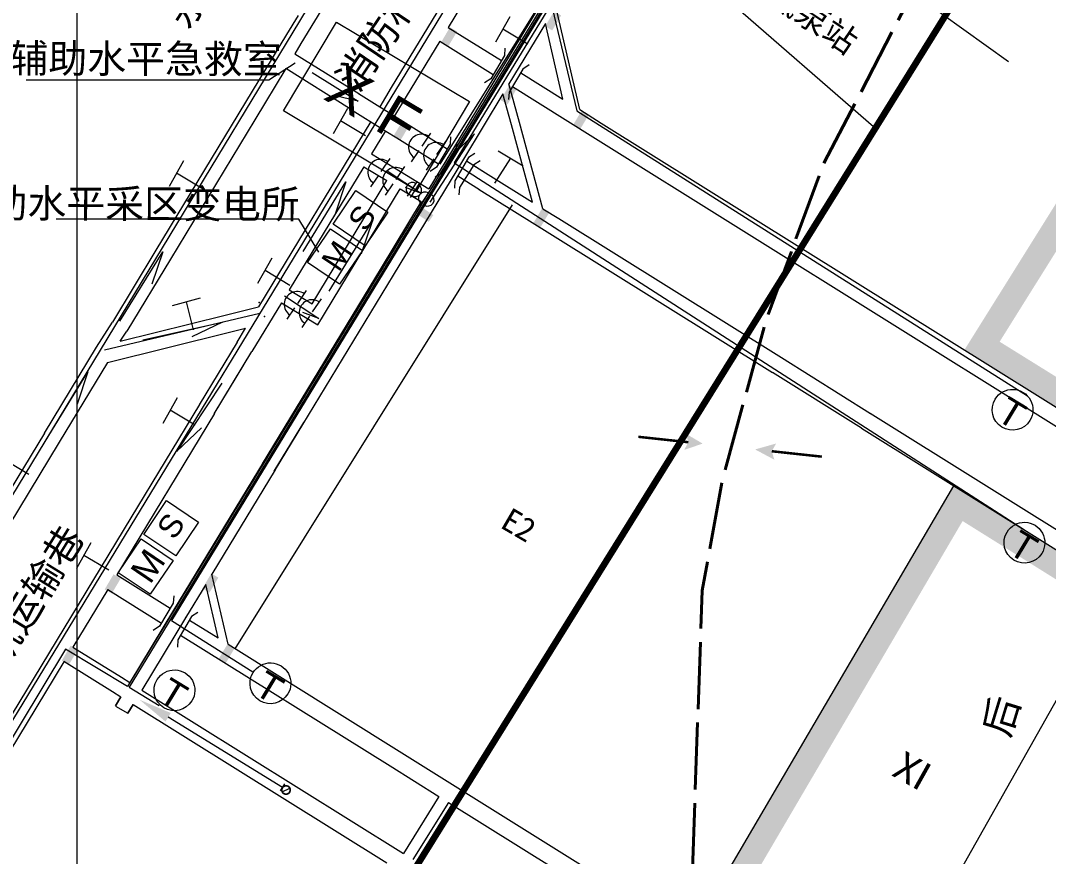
# Model space of a CAD drawing. Header units: inches. Extents: x 19725493 to 19730068, y 4137932 to 4142732.
# Drawn here: x 19727983.3 to 19728289.6, y 4140058.5 to 4140307.5 of the extents above; entities that cross this region are included whole.
import ezdxf

# ---------------------------------------------------------------- set-up
doc = ezdxf.new("R2010")
doc.units = ezdxf.units.IN
doc.header["$MEASUREMENT"] = 0
doc.linetypes.add('推测向背斜轴', pattern=[0.022, 0.01, -0.002, 0.01])
doc.layers.get('0').update_dxf_attribs({"lineweight": 0})
for name, color, linetype, lineweight in [('2026年下半年衔接计划', 7, 'Continuous', 0), ('主要大巷', 7, 'Continuous', 0), ('工作面回采月份', 7, 'Continuous', 15), ('文字注记', 7, 'Continuous', 0), ('次要巷道', 7, 'Continuous', 0), ('煤巷', 7, 'Continuous', 0), ('经纬网', 7, 'Continuous', 0), ('通风系统图', 7, 'Continuous', 0), ('采空区边界颜色', 7, 'Continuous', 15), ('防灭火', 7, 'Continuous', 5)]:
    doc.layers.add(name, color=color, linetype=linetype, lineweight=lineweight)
doc.layers.add('6', color=2, linetype='Continuous', lineweight=0, true_color=0xffff00)
doc.layers.add('岩巷', color=30, linetype='Continuous', lineweight=0, true_color=0xff7f00)
doc.styles.add('仿宋', font='')
doc.styles.add('宋体', font='')
doc.styles.add('黑体', font='')
doc.styles.get('仿宋').set_extended_font_data('仿宋')
doc.styles.get('宋体').set_extended_font_data('宋体')
doc.styles.get('黑体').set_extended_font_data('黑体')

# ---------------------------------------------------------------- blocks, each defined once
blk = doc.blocks.new('lr_block_83', base_point=(19728092.33, 4140260.97))
at = {"layer": '通风系统图', "color": 34, "linetype": 'Continuous', "lineweight": 5, "true_color": 0x994c00}
for p, q in [((19728090.82, 4140262.58), (19728093.43, 4140266.44)), ((19728095.26, 4140260.14), (19728097.86, 4140264)), ((19728087.68, 4140257.93), (19728089.94, 4140261.28)), ((19728092.12, 4140255.49), (19728094.38, 4140258.84))]:
    blk.add_line(p, q, dxfattribs=at)
for centre in [(19728090.64, 4140262.32), (19728095.08, 4140259.88)]:
    blk.add_arc(centre, 3.85, 55.9631, 235.9631, dxfattribs=at)
blk = doc.blocks.new('lr_block_84', base_point=(19728067.43, 4140221.59))
at = {"layer": '通风系统图', "color": 34, "linetype": 'Continuous', "lineweight": 5, "true_color": 0x994c00}
for p, q in [((19728065.92, 4140223.21), (19728068.53, 4140227.07)), ((19728070.36, 4140220.77), (19728072.97, 4140224.62)), ((19728062.78, 4140218.56), (19728065.04, 4140221.9)), ((19728067.22, 4140216.12), (19728069.48, 4140219.46))]:
    blk.add_line(p, q, dxfattribs=at)
for centre in [(19728065.74, 4140222.94), (19728070.18, 4140220.5)]:
    blk.add_arc(centre, 3.85, 55.9631, 235.9631, dxfattribs=at)
blk = doc.blocks.new('lr_block_87', base_point=(19728107.6, 4140255.19))
at = {"layer": '通风系统图', "color": 34, "linetype": 'Continuous', "lineweight": 9, "true_color": 0x994c00}
for p, q in [((19728102.37, 4140252.32), (19728105.16, 4140256.63)), ((19728103.2, 4140251.93), (19728105.99, 4140256.23))]:
    blk.add_line(p, q, dxfattribs=at)
for centre, start, end in [((19728103.81, 4140254.54), 56.9679, 236.9679), ((19728104.64, 4140254.15), 236.9679, 56.9679)]:
    blk.add_arc(centre, 1.92, start, end, dxfattribs=at)
blk = doc.blocks.new('lr_block_88', base_point=(19728103.92, 4140258.06))
at = {"layer": '通风系统图', "color": 34, "linetype": 'Continuous', "lineweight": 9, "true_color": 0x994c00}
for p, q in [((19728098.68, 4140255.18), (19728101.48, 4140259.49)), ((19728099.51, 4140254.79), (19728102.31, 4140259.09))]:
    blk.add_line(p, q, dxfattribs=at)
for centre, start, end in [((19728100.12, 4140257.4), 56.9679, 236.9679), ((19728100.95, 4140257.01), 236.9679, 56.9679)]:
    blk.add_arc(centre, 1.92, start, end, dxfattribs=at)
blk = doc.blocks.new('lr_block_91', base_point=(19728104.48, 4140268.45))
at = {"layer": '通风系统图', "color": 34, "linetype": 'Continuous', "lineweight": 5, "true_color": 0x994c00}
for p, q in [((19728102.98, 4140270.07), (19728105.58, 4140273.93)), ((19728107.42, 4140267.63), (19728110.02, 4140271.49)), ((19728099.84, 4140265.42), (19728102.09, 4140268.76)), ((19728104.28, 4140262.98), (19728106.53, 4140266.32))]:
    blk.add_line(p, q, dxfattribs=at)
for centre in [(19728102.8, 4140269.8), (19728107.24, 4140267.36)]:
    blk.add_arc(centre, 3.85, 55.9631, 235.9631, dxfattribs=at)
blk = doc.blocks.new('一般向斜轴')
for points in [[(2.43, 13.52), (0, 12.5), (-2.43, 13.52), (0.05, 8.23)], [(0, -7.5), (-2.43, -13.53), (0, -12.5), (2.43, -13.53)]]:
    blk.add_hatch(color=0).paths.add_polyline_path(points, flags=17)
at = {"color": 0, "const_width": 0.75}
for points in [[(0, 12.5), (0, 27.5)], [(0, -12.5), (0, -27.5)]]:
    blk.add_lwpolyline(points, dxfattribs=at)

msp = doc.modelspace()

# ---------------------------------------------------------------- hatches: boundary and pattern name
at = {"true_color": 0x0000ff}
msp.add_hatch(color=5, dxfattribs=at).paths.add_polyline_path([(19728028.08, 4140101.23), (19728018.78, 4140105.18), (19728026.51, 4140098.67), (19728027.3, 4140099.95)], flags=17)
at = {"layer": '通风系统图', "true_color": 0xff0000}
for points in [[(19728142.31, 4140310.29), (19728139.66, 4140305.82), (19728141.77, 4140304.57), (19728144.42, 4140309.04)], [(19728111.29, 4140305.52), (19728108.65, 4140301.04), (19728110.76, 4140299.79), (19728113.41, 4140304.27)], [(19728129, 4140288.3), (19728126.35, 4140283.82), (19728128.46, 4140282.57), (19728131.11, 4140287.05)], [(19728150.59, 4140280.79), (19728147.94, 4140276.32), (19728150.06, 4140275.07), (19728152.7, 4140279.54)], [(19728097.02, 4140277.44), (19728094.37, 4140272.96), (19728096.48, 4140271.71), (19728099.13, 4140276.19)], [(19728097.02, 4140277.44), (19728094.37, 4140272.96), (19728096.48, 4140271.71), (19728099.13, 4140276.19)], [(19728106.32, 4140249.55), (19728102.04, 4140252.5), (19728100.65, 4140250.48), (19728104.93, 4140247.53)], [(19728138.82, 4140251.7), (19728136.18, 4140247.22), (19728138.29, 4140245.97), (19728140.94, 4140250.45)], [(19728011.03, 4140142.54), (19728008.39, 4140138.06), (19728010.5, 4140136.81), (19728013.15, 4140141.29)], [(19728040.15, 4140142.8), (19728037.51, 4140138.33), (19728039.62, 4140137.08), (19728042.27, 4140141.55)], [(19727998.24, 4140121.29), (19727995.6, 4140116.81), (19727997.71, 4140115.56), (19728000.36, 4140120.04)], [(19728045.05, 4140121.87), (19728042.4, 4140117.4), (19728044.52, 4140116.15), (19728047.16, 4140120.62)]]:
    msp.add_hatch(color=1, dxfattribs=at).paths.add_polyline_path(points, flags=17)
at = {"layer": '采空区边界颜色', "true_color": 0x00ff7f}
msp.add_hatch(color=110, dxfattribs=at).paths.add_polyline_path([(19728353.72, 4140351.9), (19728498.53, 4140261.49), (19728410.63, 4140118.69), (19728264.61, 4140209.4), (19728353.72, 4140351.9), (19728356.14, 4140341.43), (19728275.1, 4140211.84), (19728408.16, 4140129.17), (19728488.09, 4140259.04), (19728356.14, 4140341.43)], flags=17)
at = {"layer": '采空区边界颜色', "true_color": 0x57149c}
msp.add_hatch(color=194, dxfattribs=at).paths.add_polyline_path([(19728773.95, 4139848.91), (19728261.49, 4140168.86), (19728183.24, 4140035.49), (19728692, 4139717.81), (19728773.95, 4139848.91), (19728763.61, 4139846.52), (19728689.61, 4139728.14), (19728193.4, 4140037.98), (19728264.06, 4140158.41), (19728763.61, 4139846.52)], flags=17)

# ---------------------------------------------------------------- linework, layer by layer
for p, q in [((19728044.28, 4140219.76), (19728044.28, 4140219.76)), ((19728045.55, 4140214.69), (19728045.55, 4140214.69))]:
    msp.add_line(p, q)
at = {"color": 5, "lineweight": 9, "true_color": 0x0000ff}
for p, q in [((19728061.39, 4140079.03), (19728027.3, 4140099.95)), ((19728060.76, 4140078), (19728062.05, 4140080.1)), ((19728061.32, 4140077.72), (19728063.55, 4140078.85))]:
    msp.add_line(p, q, dxfattribs=at)
at = {"color": 5, "true_color": 0x0000ff, "const_width": 0.5}
msp.add_lwpolyline([(19728063.68, 4140078.29, -1), (19728061.18, 4140078.29, -1), (19728063.68, 4140078.29)], format="xyb", dxfattribs=at)
at = {"layer": '2026年下半年衔接计划', "color": 1, "lineweight": 100, "true_color": 0xff0000, "flags": 128}
msp.add_lwpolyline([(19726936.48, 4139624.44), (19727087.79, 4139471.4), (19727111.81, 4139446.95), (19727250.54, 4139632.96), (19727469.86, 4139520.69), (19727490.46, 4139426.18), (19727619.93, 4139371.45), (19727645.19, 4139445.33), (19727760.04, 4139399.01), (19728084.75, 4139271.51), (19728182.77, 4139204.43), (19728195.04, 4139196.34), (19728361.95, 4139650.75), (19727985.1, 4139868.75), (19728293.07, 4140363.91), (19728716.76, 4140096.02), (19728825.18, 4140284.19), (19728806.51, 4140295.72), (19728729.84, 4140344.15), (19728648.31, 4140393.52), (19728462.52, 4140503.99), (19729114.34, 4141482.27)], dxfattribs=at)
at = {"layer": '6', "color": 1, "linetype": 'Continuous', "true_color": 0xff0000}
msp.add_line((19728047.31, 4140120.34), (19728129.93, 4140252.66), dxfattribs=at)
at = {"layer": '岩巷', "lineweight": 9}
for p, q in [((19728070.2, 4140223.11), (19728092.45, 4140259.83)), ((19728041.02, 4140190.39), (19728049.83, 4140204.93)), ((19728041.02, 4140190.39), (19728049.83, 4140204.93)), ((19728041.02, 4140190.39), (19728049.83, 4140204.93))]:
    msp.add_line(p, q, dxfattribs=at)
at = {"layer": '岩巷', "lineweight": 9, "flags": 128}
for points in [[(19728087.92, 4140267.79), (19728094.76, 4140263.65)], [(19728085.61, 4140263.98), (19728092.45, 4140259.83)], [(19728094.76, 4140263.65), (19728105.03, 4140257.43)], [(19728071.91, 4140216.86), (19728096.47, 4140257.4)], [(19728096.47, 4140257.4), (19728102.71, 4140253.61)], [(19728063.36, 4140227.25), (19728070.2, 4140223.11)], [(19728061.05, 4140223.45), (19728071.91, 4140216.86)], [(19728005.9, 4140210.19), (19728010.67, 4140217.7)], [(19728013.05, 4140211.97), (19728014.96, 4140214.97)], [(19727990.41, 4140184.62), (19728005.9, 4140210.19)], [(19728047.84, 4140211.67), (19728036.54, 4140193.02)], [(19728009.22, 4140205.63), (19727994.86, 4140181.93)], [(19727990.41, 4140184.62), (19727957.4, 4140130.14)], [(19727994.86, 4140181.93), (19727961.85, 4140127.45)], [(19728032.5, 4140129.61), (19728032.62, 4140129.82)], [(19728013.23, 4140106.04), (19728011.62, 4140103.39)]]:
    msp.add_lwpolyline(points, dxfattribs=at)
at = {"layer": '岩巷'}
for p in [(19728054.43, 4140223.53), (19728055.98, 4140219.31)]:
    msp.add_point(p, dxfattribs=at)
at = {"layer": '工作面回采月份', "color": 7, "lineweight": 9, "flags": 128}
for points in [[(19728183.24, 4140035.49), (19728261.49, 4140168.86)], [(19728234.65, 4140003.38), (19728310.74, 4140138.11)]]:
    msp.add_lwpolyline(points, dxfattribs=at)
at = {"layer": '次要巷道', "lineweight": 9}
for p, q in [((19728065.15, 4140294.81), (19728057.28, 4140289.79)), ((19728066.21, 4140248.37), (19727993.95, 4140248.38)), ((19728072.21, 4140238.53), (19728066.21, 4140248.37))]:
    msp.add_line(p, q, dxfattribs=at)
at = {"layer": '次要巷道', "color": 7, "lineweight": 9}
msp.add_line((19728057.28, 4140289.79), (19727985.01, 4140289.79), dxfattribs=at)
at = {"layer": '次要巷道', "color": 1, "linetype": '推测向背斜轴', "lineweight": 40, "ltscale": 2000, "true_color": 0xff0000, "flags": 128}
msp.add_lwpolyline([(19727676.31, 4139088.37), (19727827.37, 4139362.83), (19727882.85, 4139479.33), (19728130.75, 4139845.17), (19728155.88, 4139891.18), (19728168.65, 4139920.8), (19728174.52, 4139939.07), (19728177.05, 4139950.93), (19728181.29, 4139987.44), (19728186.44, 4140137.72), (19728192.4, 4140170.35), (19728205.5, 4140218.36), (19728222.73, 4140264.99), (19728270.21, 4140356.48)], dxfattribs=at)
at = {"layer": '煤巷', "lineweight": 9}
for p, q in [((19728092.13, 4140274.61), (19728095.43, 4140272.55)), ((19728047.84, 4140211.67), (19728050.4, 4140215.9)), ((19728013.05, 4140211.97), (19728014.76, 4140214.67)), ((19728041.02, 4140190.39), (19728052.28, 4140208.97)), ((19728058.93, 4140173.24), (19728067.74, 4140187.78)), ((19728045.17, 4140121.7), (19728040.35, 4140142.58)), ((19728011.65, 4140103.3), (19728015.24, 4140101.13))]:
    msp.add_line(p, q, dxfattribs=at)
at = {"layer": '煤巷', "lineweight": 9, "flags": 128}
for points in [[(19728129.29, 4140346.11), (19728093.81, 4140287.56)], [(19728133.73, 4140343.41), (19728110.75, 4140305.47)], [(19728077.96, 4140318.97), (19728066.88, 4140300.69)], [(19728137.89, 4140311.67), (19728111.73, 4140268.5)], [(19728149.95, 4140281), (19728142.84, 4140311.74)], [(19728066, 4140309.03), (19728062.54, 4140303.32)], [(19728110.75, 4140305.47), (19728126.61, 4140295.57)], [(19728139.72, 4140306.59), (19728128.86, 4140288.66)], [(19728144.91, 4140284.14), (19728139.72, 4140306.59)], [(19728062.54, 4140303.32), (19728023.62, 4140239.08)], [(19728108.26, 4140301.37), (19728098.26, 4140284.86)], [(19728108.26, 4140301.37), (19728124.16, 4140291.44)], [(19728066.88, 4140300.69), (19728065.04, 4140297.65)], [(19728127.66, 4140299.31), (19728127.5, 4140297.08), (19728123.43, 4140290.19), (19728121.55, 4140288.98)], [(19728065.04, 4140297.65), (19728084.11, 4140285.75)], [(19728062.35, 4140293.2), (19728053.12, 4140277.97)], [(19728081.36, 4140281.34), (19728062.35, 4140293.2)], [(19728134.88, 4140294.28), (19728133, 4140293.07), (19728128.93, 4140286.18), (19728128.77, 4140283.95)], [(19728132.36, 4140291.98), (19728144.91, 4140284.14)], [(19728093.81, 4140287.56), (19728090.36, 4140281.85)], [(19728132, 4140277.14), (19728128.86, 4140288.66)], [(19728129.92, 4140287.85), (19728153.87, 4140272.89)], [(19728084.05, 4140285.78), (19728110.48, 4140269.28)], [(19728098.26, 4140284.86), (19728094.77, 4140279.09)], [(19728127.07, 4140285.71), (19728115.3, 4140266.27)], [(19728129.59, 4140276.48), (19728127.07, 4140285.71)], [(19728081.36, 4140281.34), (19728092.13, 4140274.61)], [(19728149.95, 4140281), (19728156.36, 4140276.99)], [(19728053.12, 4140277.97), (19728027.97, 4140236.45)], [(19728087.66, 4140277.4), (19728054.25, 4140222.24)], [(19728098.08, 4140277.03), (19728110.48, 4140269.28)], [(19728139.01, 4140251.47), (19728132, 4140277.14)], [(19728156.36, 4140276.99), (19728333.16, 4140166.6)], [(19728092.07, 4140274.65), (19728087.92, 4140267.79)], [(19728135.88, 4140253.42), (19728129.59, 4140276.48)], [(19728095.43, 4140272.55), (19728107.84, 4140264.8)], [(19728111.47, 4140272.92), (19728111.32, 4140270.69), (19728107.25, 4140263.8), (19728105.37, 4140262.59)], [(19728153.88, 4140272.88), (19728330.67, 4140162.49)], [(19728111.73, 4140268.5), (19728105.03, 4140257.43)], [(19728118.7, 4140267.89), (19728116.82, 4140266.68), (19728112.75, 4140259.79), (19728112.59, 4140257.56)], [(19728115.3, 4140266.27), (19728094.33, 4140231.66)], [(19728116.23, 4140265.69), (19728122.67, 4140261.67)], [(19728116.23, 4140265.69), (19728121.09, 4140262.65)], [(19728085.61, 4140263.98), (19728063.36, 4140227.25)], [(19728122.67, 4140261.67), (19728135.88, 4140253.42)], [(19728113.59, 4140261.21), (19728120.04, 4140257.18)], [(19728119.99, 4140257.21), (19728141.05, 4140244.06)], [(19728102.71, 4140253.61), (19728090.74, 4140233.84)], [(19728139.01, 4140251.47), (19728143.75, 4140248.51)], [(19728143.69, 4140248.54), (19728210.07, 4140207.1)], [(19728141.05, 4140244.06), (19728207.37, 4140202.65)], [(19728023.62, 4140239.08), (19728010.67, 4140217.7)], [(19728027.97, 4140236.45), (19728014.96, 4140214.97)], [(19728090.74, 4140233.84), (19728055.34, 4140175.42)], [(19728094.33, 4140231.66), (19728058.93, 4140173.24)], [(19728044.28, 4140219.76), (19728054.25, 4140222.24)], [(19728061.05, 4140223.45), (19728052.28, 4140208.97)], [(19728013.05, 4140211.97), (19728044.28, 4140219.76)], [(19728045.55, 4140214.69), (19728050.4, 4140215.9)], [(19728009.22, 4140205.63), (19728045.55, 4140214.69)], [(19728047.84, 4140211.67), (19728036.54, 4140193.02)], [(19728210.06, 4140207.1), (19728236.66, 4140190.49)], [(19728233.91, 4140186.08), (19728207.37, 4140202.65)], [(19728036.61, 4140193.13), (19728016.14, 4140159.35)], [(19728041.09, 4140190.49), (19728011.97, 4140142.43)], [(19728236.55, 4140190.57), (19728371.26, 4140106.45)], [(19728233.91, 4140186.08), (19728368.51, 4140102.04)], [(19728055.62, 4140175.88), (19728028.94, 4140131.84)], [(19728059.21, 4140173.7), (19728040.35, 4140142.58)], [(19728016.14, 4140159.35), (19727942.82, 4140038.33)], [(19728011.97, 4140142.43), (19728027.93, 4140132.47)], [(19728038.5, 4140139.51), (19728032.5, 4140129.61)], [(19728042.18, 4140123.57), (19728038.5, 4140139.51)], [(19728009.28, 4140137.98), (19727998.91, 4140120.88)], [(19728009.28, 4140137.98), (19728025.28, 4140127.99)], [(19728028.96, 4140136.18), (19728028.8, 4140133.95), (19728024.73, 4140127.06), (19728022.85, 4140125.85)], [(19728028.94, 4140131.84), (19728015.88, 4140110.28)], [(19728036.18, 4140131.14), (19728034.3, 4140129.93), (19728030.23, 4140123.05), (19728030.07, 4140120.81)], [(19728032.5, 4140129.61), (19728019.44, 4140108.06)], [(19728033.68, 4140128.88), (19728042.18, 4140123.57)], [(19728031.03, 4140124.4), (19728093.42, 4140085.44)], [(19727998.91, 4140120.88), (19728013.35, 4140111.86)], [(19728045.17, 4140121.7), (19728096.18, 4140089.85)], [(19727996.21, 4140116.42), (19727947.27, 4140035.63)], [(19727996.25, 4140116.64), (19728010.69, 4140107.63)], [(19728013.35, 4140111.86), (19728015.88, 4140110.28)], [(19728010.69, 4140107.63), (19728013.23, 4140106.04)], [(19728011.62, 4140103.39), (19728013.23, 4140106.04)], [(19728019.44, 4140108.06), (19728097.42, 4140059.37)], [(19728015.24, 4140101.13), (19728016.85, 4140103.78)], [(19728016.85, 4140103.78), (19728015.24, 4140101.13)], [(19728016.85, 4140103.78), (19728092.48, 4140056.55)], [(19728096.18, 4140089.85), (19728166.9, 4140045.69)], [(19728093.42, 4140085.44), (19728108.01, 4140076.33)], [(19728108.01, 4140076.33), (19728097.42, 4140059.37)], [(19728110.81, 4140074.58), (19728100.22, 4140057.62)], [(19728110.81, 4140074.58), (19728164.15, 4140041.28)]]:
    msp.add_lwpolyline(points, dxfattribs=at)
at = {"layer": '经纬网', "color": 18, "lineweight": 9, "true_color": 0x260000, "flags": 128}
msp.add_lwpolyline([(19728000.19, 4138000), (19728000.19, 4142500)], dxfattribs=at)
at = {"layer": '通风系统图', "color": 1, "linetype": 'Continuous', "lineweight": 20, "true_color": 0xff0000}
for p, q in [((19728070.19, 4140292), (19728083.89, 4140283.49)), ((19728083.89, 4140283.49), (19728077.99, 4140284.85)), ((19728092.61, 4140262.7), (19728102.77, 4140256.03)), ((19728067.51, 4140238.76), (19728080.28, 4140259.44)), ((19728080.28, 4140259.44), (19728077.03, 4140249.81)), ((19728102.77, 4140256.03), (19728098.01, 4140257.79)), ((19728075.33, 4140226.94), (19728088.1, 4140247.61)), ((19728088.1, 4140247.61), (19728084.85, 4140237.99)), ((19728012.91, 4140217.94), (19728025.68, 4140238.62)), ((19728025.68, 4140238.62), (19728022.43, 4140228.99)), ((19728062.02, 4140225.47), (19728072.18, 4140218.8)), ((19728072.18, 4140218.8), (19728067.42, 4140220.56)), ((19728019.77, 4140212.36), (19728043.5, 4140217.63)), ((19728043.5, 4140217.63), (19728034.33, 4140213.25)), ((19727990.63, 4140182.14), (19728003.4, 4140202.82)), ((19728003.4, 4140202.82), (19728000.15, 4140193.19)), ((19728043.32, 4140199.49), (19728029.88, 4140179.24)), ((19728029.88, 4140179.24), (19728037.26, 4140186.22))]:
    msp.add_line(p, q, dxfattribs=at)
at = {"layer": '通风系统图', "color": 5, "linetype": 'Continuous', "lineweight": 20, "true_color": 0x0000ff}
for p, q in [((19728105.42, 4140253.39), (19728118.6, 4140273.81)), ((19728105.42, 4140253.39), (19728118.6, 4140273.81)), ((19728105.42, 4140253.39), (19728118.6, 4140273.81)), ((19728105.42, 4140253.39), (19728118.6, 4140273.81)), ((19728118.6, 4140273.81), (19728111.31, 4140266.73)), ((19728118.6, 4140273.81), (19728111.31, 4140266.73)), ((19728118.6, 4140273.81), (19728111.31, 4140266.73)), ((19728118.6, 4140273.81), (19728111.31, 4140266.73))]:
    msp.add_line(p, q, dxfattribs=at)
at = {"layer": '通风系统图', "lineweight": 9, "flags": 128}
for points in [[(19728113.26, 4140270.95), (19728113.03, 4140268.73), (19728108.74, 4140261.97), (19728106.83, 4140260.82)], [(19728113.26, 4140270.95), (19728113.03, 4140268.73), (19728108.74, 4140261.97), (19728106.83, 4140260.82)], [(19728120.32, 4140265.69), (19728118.4, 4140264.54), (19728114.11, 4140257.79), (19728113.88, 4140255.56)], [(19728120.32, 4140265.69), (19728118.4, 4140264.54), (19728114.11, 4140257.79), (19728113.88, 4140255.56)]]:
    msp.add_lwpolyline(points, dxfattribs=at)
at = {"layer": '防灭火', "color": 36, "lineweight": 5, "true_color": 0x7f3f00}
for p, q in [((19728108.41, 4140264.78), (19728260.28, 4140508.76)), ((19728224.24, 4140499.1), (19727897.97, 4139962.82)), ((19727672.08, 4139656.6), (19728179.83, 4140494.26)), ((19728008.34, 4140209.42), (19728054.65, 4140220.35))]:
    msp.add_line(p, q, dxfattribs=at)
at = {"layer": '防灭火', "color": 7, "lineweight": 5}
for p, q in [((19728171.93, 4140371.23), (19728277.77, 4140295.28)), ((19728151.14, 4140351.06), (19728238.34, 4140275.27)), ((19728124.93, 4140301.16), (19728129.21, 4140308.75)), ((19728134.5, 4140300.5), (19728127.07, 4140304.96)), ((19728076.55, 4140273.84), (19728080.84, 4140281.42)), ((19728086.13, 4140273.18), (19728078.7, 4140277.63)), ((19728125.64, 4140268.73), (19728133.13, 4140264.28)), ((19728027.66, 4140258.22), (19728031.94, 4140265.81)), ((19728124.67, 4140259.03), (19728129.38, 4140266.51)), ((19728037.24, 4140257.56), (19728029.8, 4140262.01)), ((19728054.02, 4140229.24), (19728058.31, 4140236.83)), ((19728063.6, 4140228.58), (19728056.17, 4140233.03))]:
    msp.add_line(p, q, dxfattribs=at)
at = {"layer": '防灭火', "color": 200, "lineweight": 5, "true_color": 0xbf00ff}
for p, q in [((19728171.41, 4140365.42), (19728015.23, 4140109.14)), ((19728171.93, 4140365.31), (19728015.65, 4140108.89)), ((19728172.63, 4140365.48), (19728028.27, 4140128.83)), ((19728173.54, 4140365.21), (19728112.53, 4140265.1)), ((19728141.72, 4140311.32), (19728149.06, 4140280.67)), ((19728149.06, 4140280.67), (19728283.35, 4140195.75)), ((19728112.53, 4140265.1), (19728282.25, 4140156)), ((19728028.27, 4140128.83), (19728052.58, 4140113.48)), ((19727996.7, 4140120.27), (19727901.01, 4139961.58)), ((19728015.23, 4140109.14), (19727996.7, 4140120.27)), ((19728015.65, 4140108.89), (19728024.65, 4140103.47))]:
    msp.add_line(p, q, dxfattribs=at)
at = {"layer": '防灭火', "color": 1, "linetype": 'Continuous', "lineweight": 9, "true_color": 0xff0000}
for p, q in [((19728061.65, 4140280.64), (19728077.45, 4140307.07)), ((19728077.45, 4140307.07), (19728117.11, 4140283.37)), ((19728117.11, 4140283.37), (19728101.3, 4140256.93)), ((19728101.3, 4140256.93), (19728061.65, 4140280.64))]:
    msp.add_line(p, q, dxfattribs=at)
at = {"layer": '防灭火', "color": 7, "linetype": 'Continuous', "lineweight": 5}
for p, q in [((19728028.59, 4140222.59), (19728036.98, 4140224.93)), ((19728034.89, 4140215.35), (19728032.79, 4140223.76)), ((19728025.78, 4140187.62), (19728030.06, 4140195.21)), ((19728035.35, 4140186.96), (19728027.92, 4140191.41)), ((19727985.77, 4140172.25), (19727978.34, 4140176.71)), ((19728000.04, 4140144.39), (19728004.33, 4140151.98)), ((19728009.62, 4140143.73), (19728002.19, 4140148.19))]:
    msp.add_line(p, q, dxfattribs=at)
at = {"layer": '防灭火', "color": 1, "linetype": 'Continuous', "lineweight": 5, "true_color": 0xff0000, "flags": 128}
for points in [[(19728076.46, 4140246.88), (19728083.25, 4140256.92), (19728092.78, 4140250.48), (19728085.98, 4140240.43), (19728076.46, 4140246.88)], [(19728068.86, 4140235.46), (19728075.66, 4140245.5), (19728085.18, 4140239.06), (19728078.39, 4140229.02), (19728068.86, 4140235.46)], [(19728020.04, 4140154.44), (19728026.84, 4140164.49), (19728036.36, 4140158.04), (19728029.57, 4140148), (19728020.04, 4140154.44)], [(19728012.45, 4140143.02), (19728019.24, 4140153.07), (19728028.76, 4140146.63), (19728021.97, 4140136.58), (19728012.45, 4140143.02)]]:
    msp.add_lwpolyline(points, dxfattribs=at)
at = {"layer": '防灭火', "color": 6, "linetype": 'Continuous', "lineweight": 5, "true_color": 0xff00ff, "flags": 128}
for points in [[(19728284.12, 4140188.38, -1), (19728273.76, 4140194.75, -1), (19728284.12, 4140188.38)], [(19728287.66, 4140148.77, -1), (19728277.3, 4140155.14, -1), (19728287.66, 4140148.77)], [(19728062.97, 4140106.89, -1), (19728052.61, 4140113.26, -1), (19728062.97, 4140106.89)], [(19728034.36, 4140104.8, -1), (19728024.01, 4140111.16, -1), (19728034.36, 4140104.8)], [(19728034.36, 4140104.8, -1), (19728024.01, 4140111.16, -1), (19728034.36, 4140104.8)]]:
    msp.add_lwpolyline(points, format="xyb", dxfattribs=at)

# ---------------------------------------------------------------- block references
at = {"layer": '次要巷道', "color": 1, "true_color": 0xff0000, "rotation": 83.82510182855869}
msp.add_blockref('一般向斜轴', (19728194.77, 4140180.55), dxfattribs=at)
at = {"layer": '通风系统图'}
for name, p in [('lr_block_91', (19728104.48, 4140268.45)), ('lr_block_83', (19728092.33, 4140260.97)), ('lr_block_88', (19728103.92, 4140258.06)), ('lr_block_87', (19728107.6, 4140255.19)), ('lr_block_84', (19728067.43, 4140221.59))]:
    msp.add_blockref(name, p, dxfattribs=at)

# ---------------------------------------------------------------- texts
at = {"layer": '6', "color": 1, "true_color": 0xff0000, "style": '黑体'}
msp.add_text('E2', height=7, rotation=329.7436, dxfattribs=at).set_placement((19728125.97, 4140156.62))
at = {"layer": '主要大巷', "color": 7, "style": '仿宋'}
msp.add_text('8煤一采区机轨运输巷', height=8.5, rotation=58.3798, dxfattribs=at).set_placement((19727944.9, 4140059.83))
at = {"layer": '工作面回采月份', "color": 7, "style": '宋体'}
msp.add_text('Ⅺ', height=8.5, rotation=330.7716, dxfattribs=at).set_placement((19728241.98, 4140083.11))
at = {"layer": '文字注记', "color": 7, "style": '仿宋'}
msp.add_text('后                        ', height=8.5, rotation=72.9999, dxfattribs=at).set_placement((19728277.89, 4140093.51))
at = {"layer": '次要巷道', "color": 7, "style": '仿宋'}
for s, rotation, p in [('永久避难硐室', 57.7772, (19728033.45, 4140304.53)), ('+1065辅助水平急救室', 359.7974, (19727951.06, 4140292.14)), ('+1065辅助水平采区变电所', 359.7974, (19727933.24, 4140249.02))]:
    msp.add_text(s, height=8.5, rotation=rotation, dxfattribs=at).set_placement(p)
at = {"layer": '通风系统图', "color": 7, "style": '仿宋'}
msp.add_text('消防材料库', height=8.5, rotation=55.9605, dxfattribs=at).set_placement((19728083.84, 4140285.72))
at = {"layer": '防灭火', "attachment_point": 1, "style": '宋体'}
for s, insert, char_height, width, rotation in [('\\pxsm0.96,ql;\\C7;移\\H7.20666575949782;动注氮泵站\\H7.20666575949782;\\C256;\\P', (19728184.85, 4140336.17), 7.2067, 70.966, 325.896), ('\\pxsm0.9224;\\f宋体|b0|i0;\\fArial|b0|i0;X\\f宋体|b0|i0;\\P\\f宋体|b0|i0;\\P', (19728079.58, 4140295.03), 12.474, 12.5863, 329.1238), ('\\pxsm0.9224;\\f宋体|b0|i0;\\fArial|b0|i0;F\\f宋体|b0|i0;\\P\\f宋体|b0|i0;\\P', (19728094.69, 4140285.99), 12.474, 12.5863, 329.1238)]:
    msp.add_mtext(s, dxfattribs=dict(at, insert=insert, char_height=char_height, width=width, rotation=rotation))
at = {"layer": '防灭火', "color": 1, "true_color": 0xff0000, "attachment_point": 1, "rotation": 55.9231, "style": '宋体'}
for s, insert, char_height, width in [('\\pxsm0.96,ql;\\fArial|b0|i0;S\\f宋体|b0|i0;\\P\\f宋体|b0|i0;\\f宋体|b0|i0;\\P', (19728080.49, 4140248.06), 6.75, 6.2903), ('\\pxsm0.96,ql;\\fArial|b0|i0;\\H6.75;M\\H3.375;\\f宋体|b0|i0;\\P\\f宋体|b0|i0;\\f宋体|b0|i0;\\P', (19728072.58, 4140236.08), 3.375, 7.8558), ('\\pxsm0.96,ql;\\fArial|b0|i0;S\\f宋体|b0|i0;\\P\\f宋体|b0|i0;\\f宋体|b0|i0;\\P', (19728023.54, 4140156.26), 6.75, 6.2903), ('\\pxsm0.96,ql;\\fArial|b0|i0;\\H7.56;M\\H3.78;\\f宋体|b0|i0;\\P\\f宋体|b0|i0;\\f宋体|b0|i0;\\P', (19728015.66, 4140143.53), 3.78, 8.7985)]:
    msp.add_mtext(s, dxfattribs=dict(at, insert=insert, char_height=char_height, width=width))
at = {"layer": '防灭火', "color": 6, "true_color": 0xff00ff, "char_height": 8.1, "width": 6.9128, "attachment_point": 1, "rotation": 328.7437, "style": '宋体'}
for insert in [(19728277.78, 4140195.78), (19728281.26, 4140156.07), (19728027.96, 4140112.09), (19728056.57, 4140114.19)]:
    msp.add_mtext('\\pxsm0.96,ql;\\fArial|b0|i0;T\\f宋体|b0|i0;\\P\\f宋体|b0|i0;\\f宋体|b0|i0;\\P', dxfattribs=dict(at, insert=insert))

doc.saveas('drawing.dxf')
